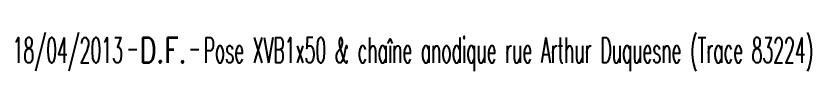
# Model space of a CAD drawing. Header units: millimetres. Extents: x 124011 to 124975, y 124999 to 125953.
# Drawn here: x 124010.76 to 124058.04, y 125010.36 to 125012.64 of the extents above; entities that cross this region are included whole.
import ezdxf
from ezdxf.enums import TextEntityAlignment as Align

# ---------------------------------------------------------------- set-up
doc = ezdxf.new("R2010")
doc.units = ezdxf.units.MM
doc.layers.get('0').update_dxf_attribs({"linetype": 'CONTINUOUS'})
doc.layers.add('P_100', color=32, linetype='CONTINUOUS')
doc.styles.get("Standard").update_dxf_attribs({"font": 'romans.shx', "width": 0.85})

# ---------------------------------------------------------------- blocks, each defined once
blk = doc.blocks.new('GIS_MODF')
at = {"color": 0, "linetype": 'Continuous', "flags": 128}
for points in [[(-2.176, -0.014), (-1.676, -0.014)], [(1.519, -0.014), (2.019, -0.014)]]:
    blk.add_lwpolyline(points, dxfattribs=at)
at = {"color": 0, "linetype": 'Continuous', "width": 0.5}
blk.add_attdef('DATE', text='', height=1.5, dxfattribs=at).set_placement((-2.502, -0.798), align=Align.RIGHT)
at = {"color": 0, "linetype": 'Continuous', "width": 1.771291}
blk.add_attdef('USER', text='', height=1.5, dxfattribs=at).set_placement((-1.507, -0.798), (1.276, -0.798), align=Align.FIT)
at = {"color": 0, "linetype": 'Continuous', "width": 0.5}
blk.add_attdef('DESC', (2.289, -0.798), '', height=1.5, dxfattribs=at)

msp = doc.modelspace()

# ---------------------------------------------------------------- block references
at = {"layer": 'P_100'}
ref = msp.add_blockref('GIS_MODF', (124019.623, 125011.655), dxfattribs=at)
ref.add_attrib('DATE', '18/04/2013', dxfattribs={"layer": '0', "color": 0, "linetype": 'Continuous', "height": 1.5, "width": 0.5}).set_placement((124017.121, 125010.857), align=Align.RIGHT)
ref.add_attrib('USER', 'D.F.', dxfattribs={"layer": '0', "color": 0, "linetype": 'Continuous', "height": 1.5, "width": 0.708517}).set_placement((124018.116, 125010.857), (124020.899, 125010.857), align=Align.FIT)
ref.add_attrib('DESC', 'Pose XVB1x50 & chaîne anodique rue Arthur Duquesne (Trace 83224)', (124021.912, 125010.857), dxfattribs={"layer": '0', "color": 0, "linetype": 'Continuous', "height": 1.5, "width": 0.5})

doc.saveas('drawing.dxf')
